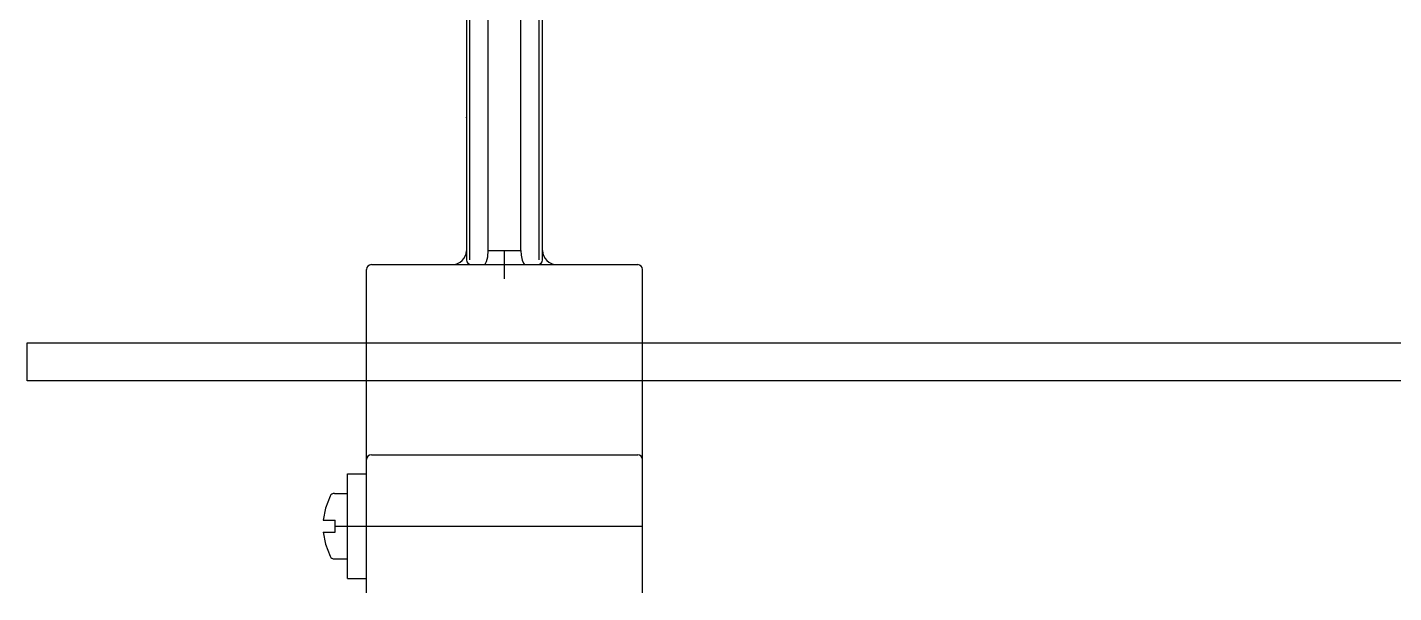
# Model space of a CAD drawing. Header units: centimetres. Extents: x 470464 to 524273, y 49611 to 59074.
# Drawn here: x 504120.39 to 504134.75, y 50520.82 to 50526.76 of the extents above; entities that cross this region are included whole.
import ezdxf

# ---------------------------------------------------------------- set-up
doc = ezdxf.new("R2010")
doc.units = ezdxf.units.CM
doc.header["$MEASUREMENT"] = 0
doc.linetypes.add('CENTER', pattern=[50.8, 31.75, -6.35, 6.35, -6.35])
doc.linetypes.add('SOLID', pattern=[0])
doc.layers.add('vinç', color=7, linetype='Continuous')

# ---------------------------------------------------------------- blocks, each defined once
blk = doc.blocks.new('yguygyukfyukgjkhkjh')
at = {"color": 2, "linetype": 'SOLID'}
for p, q in [((416700.579, 68817.908), (416700.58, 68814.373)), ((416700.617, 68814.373), (416700.617, 68817.942)), ((416701.343, 68814.373), (416701.343, 68817.893)), ((416701.379, 68814.373), (416701.38, 68817.893)), ((416700.808, 68814.473), (416700.808, 68817.478)), ((416701.153, 68814.473), (416701.153, 68817.478)), ((416700.58, 68815.866), (416700.58, 68815.873)), ((416700.803, 68814.406), (416700.808, 68814.473)), ((416700.808, 68814.473), (416700.98, 68814.473)), ((416700.98, 68814.323), (416700.98, 68814.473)), ((416700.98, 68814.473), (416701.153, 68814.473)), ((416700.98, 68814.323), (416700.98, 68814.473)), ((416701.153, 68814.473), (416701.155, 68814.422)), ((416699.58, 68814.323), (416702.38, 68814.323)), ((416700.63, 68814.323), (416700.662, 68814.323)), ((416700.631, 68814.323), (416700.634, 68814.323)), ((416700.761, 68814.323), (416700.77, 68814.326)), ((416700.77, 68814.326), (416700.779, 68814.335)), ((416700.779, 68814.335), (416700.791, 68814.358)), ((416700.791, 68814.358), (416700.803, 68814.406)), ((416700.98, 68814.173), (416700.98, 68814.323)), ((416700.98, 68814.173), (416700.98, 68814.323)), ((416701.155, 68814.422), (416701.166, 68814.37)), ((416701.166, 68814.37), (416701.178, 68814.34)), ((416701.178, 68814.34), (416701.19, 68814.326)), ((416701.19, 68814.326), (416701.199, 68814.323)), ((416701.199, 68814.323), (416701.298, 68814.323)), ((416701.298, 68814.323), (416701.329, 68814.323)), ((416701.326, 68814.323), (416701.329, 68814.323)), ((416699.53, 68814.173), (416699.53, 68814.273)), ((416699.53, 68812.473), (416699.53, 68814.173)), ((416702.43, 68814.173), (416702.43, 68814.273)), ((416702.43, 68812.473), (416702.43, 68814.173)), ((416699.53, 68811.723), (416699.53, 68813.323)), ((416699.53, 68812.273), (416699.53, 68812.473)), ((416702.43, 68812.273), (416702.43, 68812.473)), ((416699.58, 68812.323), (416700.98, 68812.323)), ((416700.98, 68812.323), (416702.38, 68812.323)), ((416699.53, 68812.173), (416699.53, 68812.273)), ((416699.53, 68810.973), (416699.53, 68812.173)), ((416702.43, 68812.173), (416702.43, 68812.273)), ((416702.43, 68810.973), (416702.43, 68812.173)), ((416699.33, 68811.023), (416699.33, 68812.123)), ((416699.33, 68812.123), (416699.53, 68812.123)), ((416699.146, 68811.89), (416699.097, 68811.763)), ((416699.191, 68811.918), (416699.33, 68811.918)), ((416699.33, 68811.228), (416699.33, 68811.918)), ((416699.097, 68811.763), (416699.073, 68811.635)), ((416699.073, 68811.635), (416699.2, 68811.635)), ((416699.2, 68811.511), (416699.2, 68811.635)), ((416699.073, 68811.511), (416699.097, 68811.384)), ((416699.073, 68811.511), (416699.2, 68811.511)), ((416699.097, 68811.384), (416699.146, 68811.257)), ((416699.191, 68811.228), (416699.33, 68811.228)), ((416699.33, 68811.023), (416699.53, 68811.023)), ((416699.53, 68810.873), (416699.53, 68810.973)), ((416702.43, 68810.873), (416702.43, 68810.973))]:
    blk.add_line(p, q, dxfattribs=at)
at = {"color": 2, "linetype": 'Continuous'}
for p, q in [((416695.963, 68813.1), (416695.963, 68813.5)), ((416695.963, 68813.5), (416720.963, 68813.5)), ((416720.963, 68813.1), (416695.963, 68813.1))]:
    blk.add_line(p, q, dxfattribs=at)
at = {"color": 2, "linetype": 'CENTER', "ltscale": 5}
blk.add_line((416699.2, 68811.573), (416702.43, 68811.573), dxfattribs=at)
at = {"color": 2, "linetype": 'SOLID'}
for centre, radius, start, end in [((416700.43, 68814.473), 0.15, 270.004, 358.108), ((416701.53, 68814.473), 0.15, 181.0407, 269.9962), ((416699.58, 68814.273), 0.05, 90.0074, 179.9926), ((416700.63, 68814.373), 0.05, 180.0074, 269.9926), ((416701.329, 68814.373), 0.05, 270, 359.9868), ((416702.38, 68814.273), 0.05, 0.0074, 89.9926), ((416699.58, 68812.273), 0.05, 90.0074, 179.9926), ((416702.38, 68812.273), 0.05, 0.0074, 89.9926), ((416699.191, 68811.868), 0.05, 90, 154.4159), ((416699.191, 68811.278), 0.05, 205.5841, 270)]:
    blk.add_arc(centre, radius, start, end, dxfattribs=at)
blk = doc.blocks.new('DHSETSRDJFDS')
at = {"layer": 'vinç', "color": 2}
blk.add_blockref('yguygyukfyukgjkhkjh', (106, -70), dxfattribs=at)

msp = doc.modelspace()

# ---------------------------------------------------------------- block references
at = {"layer": 'vinç', "color": 0}
msp.add_blockref('DHSETSRDJFDS', (87318.426, -18220.054), dxfattribs=at)

doc.saveas('drawing.dxf')
